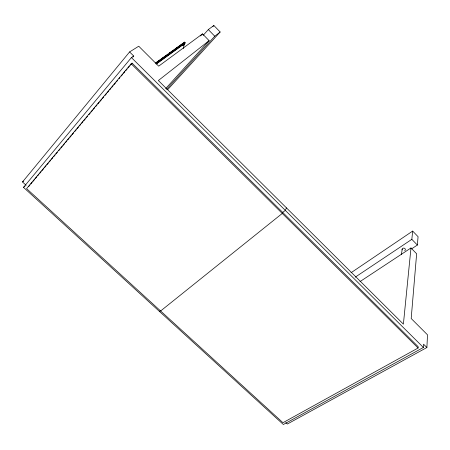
<?xml version="1.0" encoding="UTF-8"?>
<svg xmlns="http://www.w3.org/2000/svg" width="450" height="450" viewBox="0 0 450 450"><rect width="100%" height="100%" fill="white"/><g stroke="black" fill="none" stroke-linecap="round" stroke-linejoin="round"><path stroke-width="0.67" d="M285.823 422.657L287.331 424.035L426.898 347.512L427.5 334.822L411.188 318.521L416.638 253.772L410.979 247.961L360.045 281.571M26.134 185.287L22.5 181.963L129.606 51.936L133.751 56.053L131.417 57.566L23.496 187.363L283.371 424.507L423.388 347.462L423.562 344.199L426.898 347.512M418.101 348.013L418.191 346.702L132.097 63.135L131.158 63.759L26.595 188.623L282.966 422.702L418.101 348.013L131.158 63.759M411.514 248.901L417.369 245.042L418.072 236.683L412.661 231.081L351.006 272.767M410.979 247.961L403.391 324.141L158.366 80.528L209.115 40.663L202.5 33.868L158.692 66.161L138.741 46.215L129.606 51.936M417.369 245.042L411.84 239.338L412.661 231.081M401.49 254.537L402.142 249.165M183.431 48.549L184.337 43.768L156.532 63.906M286.453 207.877L285.311 210.364L282.729 212.439L282.262 213.446L160.616 310.989M132.857 57.133L133.751 56.053M28.552 186.705L29.902 185.096M30.802 184.022L32.158 182.407M33.058 181.333L34.408 179.724M35.308 178.65L36.658 177.036M37.558 175.961L38.908 174.347M39.808 173.273L41.158 171.664M42.058 170.589L43.858 168.441M44.758 167.366L46.114 165.752M47.014 164.678L48.364 163.069M49.264 161.994L50.614 160.38M51.514 159.306L52.864 157.691M53.764 156.617L55.114 155.008M56.014 153.934L57.364 152.319M58.714 150.711L60.069 149.096M60.969 148.022L62.319 146.413M63.219 145.339L64.569 143.724M65.469 142.65L66.819 141.036M67.719 139.961L69.069 138.352M69.969 137.278L71.319 135.664M72.219 134.589L73.575 132.981M74.925 131.366L76.275 129.757M77.175 128.683L78.525 127.069M79.425 125.994L80.775 124.38M81.675 123.306L83.025 121.697M83.925 120.623L85.275 119.008M86.181 117.934L87.531 116.325M88.881 114.711L90.231 113.102M91.131 112.028L92.481 110.413M93.381 109.339L94.731 107.724M95.631 106.65L96.981 105.041M97.881 103.967L99.231 102.353M100.136 101.278L101.486 99.669M102.386 98.595L103.736 96.981M105.086 95.372L106.436 93.758M107.336 92.683L108.686 91.069M109.586 89.994L110.936 88.386M111.836 87.311L113.186 85.697M114.092 84.623L115.442 83.014M116.342 81.939L117.692 80.325M119.042 78.716L119.942 77.636M121.292 76.028L122.642 74.413M123.542 73.339L124.892 71.73M125.792 70.656L127.147 69.041M128.047 67.967L129.398 66.358M130.297 65.284L132.097 63.135M183.645 43.172L184.573 42.114L185.282 42.84L182.964 45.473M182.947 45.349L184.337 43.768M200.632 35.966L202.5 33.868M203.181 35.331L208.316 29.582L213.868 25.492L220.157 31.989L167.642 89.679M212.934 26.533L213.868 25.492M165.679 88.577L209.115 40.663M166.562 89.286L214.768 36.225L220.157 31.989M159.424 311.406L160.363 310.646M23.496 187.363L25.076 186.114M22.5 181.963L23.586 181.125M156.099 63.939L185.282 42.84M155.301 63.141L184.573 42.114M156.308 62.696L160.29 59.833M161.426 59.012L168.261 54.101M169.397 53.28L183.628 43.048M156.352 62.747L159.767 60.289M161.477 59.062L166.028 55.783M169.442 53.325L172.856 50.873M175.703 48.819L179.117 46.367M180.253 45.546L183.099 43.498M156.409 62.803L159.255 60.756M162.669 58.297L165.516 56.25M169.498 53.381L171.771 51.744M175.753 48.876L178.031 47.239M182.014 44.37L183.15 43.549M169.554 53.443L171.259 52.211M175.809 48.932L177.519 47.706M182.07 44.426L183.206 43.605M355.252 277.149L411.84 239.338M131.417 57.566L423.388 347.462M208.316 29.582L214.768 36.225M402.221 249.862A1.62 1.339 7.4 0 1 403.791 248.113A1.62 1.339 7.4 0 1 405.202 250.071M404.978 250.357A1.62 1.339 7.4 0 1 404.668 250.588"/></g></svg>
